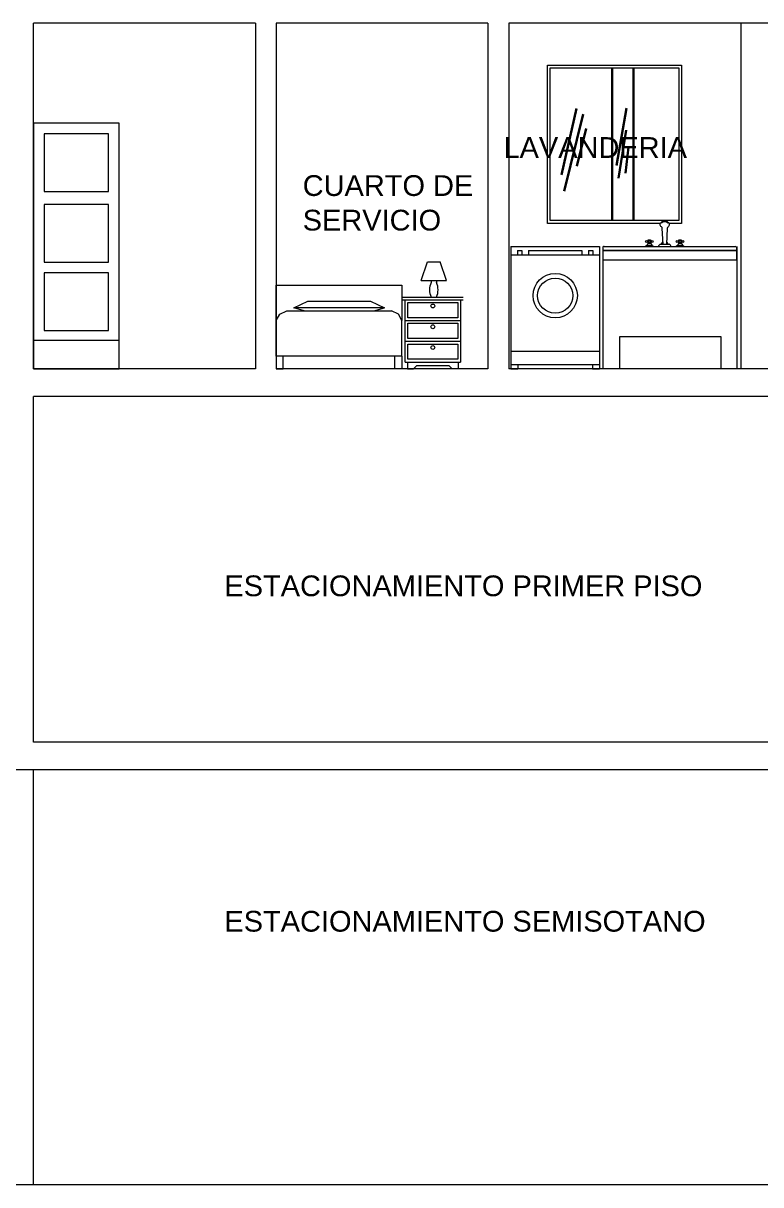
# Model space of a CAD drawing. Header units: metres. Extents: x -2 to 3328848, y -2 to 2725060.
# Drawn here: x 1663888.6 to 1663941.9, y 1363508.1 to 1363592.1 of the extents above; entities that cross this region are included whole.
import ezdxf

# ---------------------------------------------------------------- set-up
doc = ezdxf.new("R2010")
doc.units = ezdxf.units.M
doc.linetypes.add('0', pattern=[0])
doc.layers.get('0').update_dxf_attribs({"color": 253, "lineweight": 0})
for name, color, linetype, lineweight in [('CORTE123', 253, 'Continuous', 0), ('muebles', 253, 'Continuous', 0), ('NOITHAT', 253, 'Continuous', 0), ('ventanas', 253, 'Continuous', 30)]:
    doc.layers.add(name, color=color, linetype=linetype, lineweight=lineweight)
doc.styles.get("Standard").update_dxf_attribs({"font": 'arial.ttf'})

# ---------------------------------------------------------------- blocks, each defined once
blk = doc.blocks.new('12FBED02')
at = {"color": 0, "linetype": 'ByBlock'}
for p, q in [((0, 26), (39, 26)), ((0, 15), (0, 26)), ((39, 26), (39, 15)), ((5.42, 19), (9.75, 21)), ((33.59, 19), (5.42, 19)), ((8.67, 18), (5.42, 19)), ((9.75, 21), (29.25, 21)), ((29.25, 21), (33.59, 19)), ((30.33, 18), (33.59, 19)), ((0, 15), (1.08, 17)), ((0, 4), (0, 15)), ((1.08, 17), (3.25, 18)), ((3.25, 18), (35.75, 18)), ((37.92, 17), (35.75, 18)), ((39, 15), (37.92, 17)), ((39, 4), (39, 15)), ((0, 4), (0, 0)), ((39, 4), (0, 4)), ((2.17, 0), (2.17, 4)), ((36.84, 0), (36.84, 4)), ((39, 4), (39, 0)), ((0, 0), (2.17, 0)), ((39, 0), (36.84, 0))]:
    blk.add_line(p, q, dxfattribs=at)
blk = doc.blocks.new('fvdfvf')
at = {"linetype": 'ByBlock'}
for p, q in [((329.6764, 356.974), (329.6764, 355.9377)), ((329.6764, 356.974), (330.4264, 356.974)), ((330.4264, 356.974), (330.4264, 355.9377)), ((329.6764, 356.9041), (330.4264, 356.9041)), ((329.7326, 356.939), (329.7326, 356.9041)), ((329.7326, 356.939), (329.7701, 356.939)), ((329.7701, 356.939), (329.7701, 356.9041)), ((329.8264, 356.939), (329.8264, 356.9041)), ((329.8264, 356.939), (330.2764, 356.939)), ((330.2764, 356.939), (330.2764, 356.9041)), ((330.3326, 356.939), (330.3326, 356.9041)), ((330.3326, 356.939), (330.3701, 356.939)), ((330.3701, 356.939), (330.3701, 356.9041)), ((329.6764, 356.0877), (330.4264, 356.0877)), ((329.6764, 355.9761), (330.4264, 355.9761)), ((329.6764, 355.9377), (329.7364, 355.9377)), ((329.7364, 355.9761), (329.7364, 355.9377)), ((330.3664, 355.9761), (330.3664, 355.9377)), ((330.3664, 355.9377), (330.4264, 355.9377))]:
    blk.add_line(p, q, dxfattribs=at)
for radius in [0.1875, 0.1491]:
    blk.add_circle((330.0514, 356.5578), radius, dxfattribs=at)
blk = doc.blocks.new('AF5222')
for p, q in [((20, 0), (1680, 0)), ((0, -20), (0, -170)), ((0, -50), (1700, -50)), ((1700, -50), (0, -50)), ((1700, -170), (1700, -20)), ((0, -170), (1700, -170)), ((296, -170), (604, -170)), ((1096, -170), (1404, -170))]:
    blk.add_line(p, q)
for centre, radius, start, end in [((20, -20), 19.8, 89.5336, 180.4664), ((1677, -23), 23.5, 351.9876, 81.9876)]:
    blk.add_arc(centre, radius, start, end)
blk = doc.blocks.new('MBVOI')
at = {"color": 0, "linetype": 'ByBlock'}
for p, q in [((-120, 0), (-65, 0)), ((-110.2, 5), (-74.8, 5)), ((-100, 32.5), (-105, 32.5)), ((-100, 27.5), (-105, 27.5)), ((-82.9, 15), (-102, 15)), ((-85, 32.5), (-80, 32.5)), ((-85, 27.5), (-80, 27.5)), ((-39, 0), (39, 0)), ((-26, 13), (26, 13)), ((65, 0), (120, 0)), ((74.8, 5), (110.2, 5)), ((85, 32.5), (80, 32.5)), ((85, 27.5), (80, 27.5)), ((102.1, 15), (83, 15)), ((100, 32.5), (105, 32.5)), ((100, 27.5), (105, 27.5))]:
    blk.add_line(p, q, dxfattribs=at)
blk.add_lwpolyline([(-10, 13), (-14.7, 107.9, 0.144294), (-19.8, 118.2, -0.095047), (-25.2, 124.5, -0.130978), (-27.3, 132.3, -0.130978), (-25.2, 140.1, -0.106552), (-19, 147, -0.083871), (-10.5, 151.2, -0.072763), (0, 152.7, -0.072763), (10.5, 151.2, -0.083871), (19, 147, -0.106552), (25.2, 140.1, -0.130978), (27.3, 132.3, -0.130978), (25.2, 124.5, -0.095047), (19.8, 118.2, 0.144294), (14.7, 107.9), (10, 13)], format="xyb", dxfattribs=at)
for points in [[(-100, 20), (-100, 40), (-85, 40), (-85, 20)], [(85, 20), (85, 40), (100, 40), (100, 20)]]:
    blk.add_lwpolyline(points, close=True, dxfattribs=at)
for centre in [(-110, 30), (-92.5, 30), (-75, 30), (75, 30), (92.5, 30), (110, 30)]:
    blk.add_circle(centre, 5.59, dxfattribs=at)
for centre, radius, start, end in [((-0.3, 111.2), 36.3, 54.47341, 125.52659), ((-127.5, 27.5), 28.5, 285.2551, 344.7449), ((-57.5, 27.5), 28.5, 195.25512, 254.74488), ((-20.7, -5.3), 19.1, 106.1502, 163.8498), ((-6.3, 13.4), 13.7, 108.53952, 181.76494), ((6.3, 13.4), 13.7, 358.23506, 71.46048), ((20.7, -5.3), 19.1, 16.1502, 73.8498), ((57.5, 27.5), 28.5, 285.2551, 344.7449), ((127.5, 27.5), 28.5, 195.25512, 254.74488)]:
    blk.add_arc(centre, radius, start, end, dxfattribs=at)

msp = doc.modelspace()

# ---------------------------------------------------------------- linework, layer by layer
for p, q in [((1663905.376, 1363592.098), (1663905.376, 1363567.098)), ((1663906.876, 1363592.098), (1663906.876, 1363567.098)), ((1663922.184, 1363592.098), (1663922.184, 1363567.098)), ((1663923.684, 1363592.098), (1663923.684, 1363567.098)), ((1663940.472, 1363592.098), (1663940.472, 1363567.098))]:
    msp.add_line(p, q)
at = {"linetype": 'Continuous'}
for p, q in [((1663926.484, 1363577.626), (1663926.484, 1363589.061)), ((1663926.484, 1363589.061), (1663936.184, 1363589.061)), ((1663936.184, 1363589.061), (1663936.184, 1363577.626)), ((1663934.664, 1363577.626), (1663926.484, 1363577.626)), ((1663936.184, 1363577.626), (1663935.279, 1363577.626))]:
    msp.add_line(p, q, dxfattribs=at)
at = {"linetype": '0', "ltscale": 0.004}
msp.add_line((1664039.321, 1363508.098), (1663689.312, 1363508.098), dxfattribs=at)
at = {"linetype": 'Continuous'}
msp.add_lwpolyline([(1663926.684, 1363588.861), (1663935.984, 1363588.861), (1663935.984, 1363577.826), (1663926.684, 1363577.826)], close=True, dxfattribs=at)
at = {"layer": 'CORTE123', "linetype": '0', "ltscale": 0.004}
for p, q in [((1663889.321, 1363567.098), (1663889.321, 1363592.098)), ((1663905.376, 1363592.098), (1663889.321, 1363592.098)), ((1663922.184, 1363592.098), (1663906.876, 1363592.098)), ((1664009.821, 1363592.098), (1663923.684, 1363592.098)), ((1663905.376, 1363567.098), (1663889.321, 1363567.098)), ((1663922.184, 1363567.098), (1663906.876, 1363567.098)), ((1664009.821, 1363567.098), (1663923.684, 1363567.098)), ((1664039.321, 1363565.098), (1663889.321, 1363565.098)), ((1663889.321, 1363540.098), (1663889.321, 1363565.098)), ((1664039.321, 1363540.098), (1663889.321, 1363540.098)), ((1664039.321, 1363538.098), (1663689.312, 1363538.098)), ((1663889.321, 1363508.098), (1663889.321, 1363538.098))]:
    msp.add_line(p, q, dxfattribs=at)
at = {"layer": 'muebles'}
for p, q in [((1663930.482, 1363575.954), (1663930.482, 1363567.098)), ((1663940.18, 1363575.954), (1663940.18, 1363567.098)), ((1663917.35, 1363573.491), (1663917.804, 1363574.84)), ((1663917.804, 1363574.84), (1663918.731, 1363574.84)), ((1663919.185, 1363573.491), (1663918.731, 1363574.84)), ((1663917.35, 1363573.491), (1663919.185, 1363573.491)), ((1663918.067, 1363573.491), (1663918.067, 1363573.339)), ((1663918.467, 1363573.491), (1663918.467, 1363573.339)), ((1663915.997, 1363572.292), (1663920.397, 1363572.292)), ((1663915.997, 1363572.092), (1663920.397, 1363572.092)), ((1663916.197, 1363567.598), (1663916.197, 1363572.092)), ((1663920.197, 1363572.092), (1663920.197, 1363567.598)), ((1663931.721, 1363567.098), (1663931.721, 1363569.443)), ((1663931.721, 1363569.443), (1663938.709, 1363569.443)), ((1663938.709, 1363569.443), (1663939.04, 1363569.443)), ((1663939.04, 1363569.443), (1663939.04, 1363567.098))]:
    msp.add_line(p, q, dxfattribs=at)
at = {"layer": 'muebles', "linetype": 'Continuous'}
msp.add_line((1663895.5, 1363569.157), (1663889.321, 1363569.157), dxfattribs=at)
for points in [[(1663895.5, 1363584.862), (1663889.321, 1363584.862), (1663889.321, 1363567.098), (1663895.5, 1363567.098)], [(1663894.728, 1363584.09), (1663890.094, 1363584.09), (1663890.094, 1363579.919), (1663894.728, 1363579.919)], [(1663894.728, 1363578.992), (1663890.094, 1363578.992), (1663890.094, 1363574.822), (1663894.728, 1363574.822)], [(1663894.728, 1363574.048), (1663890.094, 1363574.048), (1663890.094, 1363569.877), (1663894.728, 1363569.877)]]:
    msp.add_lwpolyline(points, close=True, dxfattribs=at)
at = {"layer": 'muebles'}
for points in [[(1663916.397, 1363570.798), (1663916.397, 1363571.898), (1663919.997, 1363571.898), (1663919.997, 1363570.798)], [(1663916.397, 1363569.298), (1663916.397, 1363570.398), (1663919.997, 1363570.398), (1663919.997, 1363569.298)], [(1663916.397, 1363567.798), (1663916.397, 1363568.898), (1663919.997, 1363568.898), (1663919.997, 1363567.798)]]:
    msp.add_lwpolyline(points, close=True, dxfattribs=at)
for points in [[(1663916.197, 1363570.598), (1663920.197, 1363570.598)], [(1663916.197, 1363569.098), (1663920.197, 1363569.098)], [(1663916.197, 1363567.598), (1663920.197, 1363567.598)], [(1663916.371, 1363567.598), (1663916.371, 1363567.098), (1663916.796, 1363567.098), (1663917.043, 1363567.351)], [(1663917.043, 1363567.351), (1663919.351, 1363567.351)], [(1663920.022, 1363567.598), (1663920.022, 1363567.098), (1663919.597, 1363567.098), (1663919.351, 1363567.351)]]:
    msp.add_lwpolyline(points, dxfattribs=at)
for centre in [(1663918.197, 1363571.652), (1663918.197, 1363570.146), (1663918.197, 1363568.648)]:
    msp.add_circle(centre, 0.141, dxfattribs=at)
for centre, start, end in [((1663919.268, 1363572.815), 156.39368, 203.37387), ((1663917.267, 1363572.815), 336.62613, 23.60632)]:
    msp.add_arc(centre, 1.31, start, end, dxfattribs=at)
at = {"layer": 'ventanas', "linetype": 'Continuous'}
for p, q in [((1663931.178, 1363588.861), (1663931.178, 1363577.826)), ((1663932.716, 1363588.861), (1663932.716, 1363577.826)), ((1663928.592, 1363585.92), (1663927.505, 1363581.134)), ((1663929.07, 1363585.516), (1663927.708, 1363579.946)), ((1663932.217, 1363585.955), (1663931.481, 1363581.819)), ((1663929.298, 1363584.481), (1663928.622, 1363581.751)), ((1663932.18, 1363584.356), (1663931.628, 1363580.9)), ((1663932.346, 1363583.143), (1663932.125, 1363581.249))]:
    msp.add_line(p, q, dxfattribs=at)

# ---------------------------------------------------------------- block references
at = {"layer": 'muebles'}
for name, p, xscale, yscale, zscale in [('fvdfvf', (1661106.219, 1360525.027), 8.54663702440358, 8.54663702440358, 8.54663702440358), ('AF5222', (1663930.482, 1363575.954), 0.005704455379426843, 0.005704455379426843, 0.005704455379426843), ('12FBED02', (1663906.876, 1363567.098), 0.2328435538271344, 0.2328435538271344, 0.2328435538271344)]:
    msp.add_blockref(name, p, dxfattribs=dict(at, xscale=xscale, yscale=yscale, zscale=zscale))
at = {"layer": 'NOITHAT', "ltscale": 50, "xscale": 0.01200000000011642, "yscale": 0.01200000000011642, "zscale": 0.01200000000011642}
msp.add_blockref('MBVOI', (1663934.971, 1363575.954), dxfattribs=at)

# ---------------------------------------------------------------- texts
at = {"linetype": 'Continuous', "char_height": 1.5, "attachment_point": 1}
for s, insert in [('LAVANDERIA', (1663923.306, 1363583.859)), ('CUARTO DE \\PSERVICIO', (1663908.785, 1363581.108)), ('ESTACIONAMIENTO PRIMER PISO ', (1663903.12, 1363552.162)), ('ESTACIONAMIENTO SEMISOTANO\\P ', (1663903.12, 1363527.905))]:
    msp.add_mtext_dynamic_manual_height_columns(s, width=45.32036, gutter_width=125, heights=[0], dxfattribs=dict(at, insert=insert))

doc.saveas('drawing.dxf')
